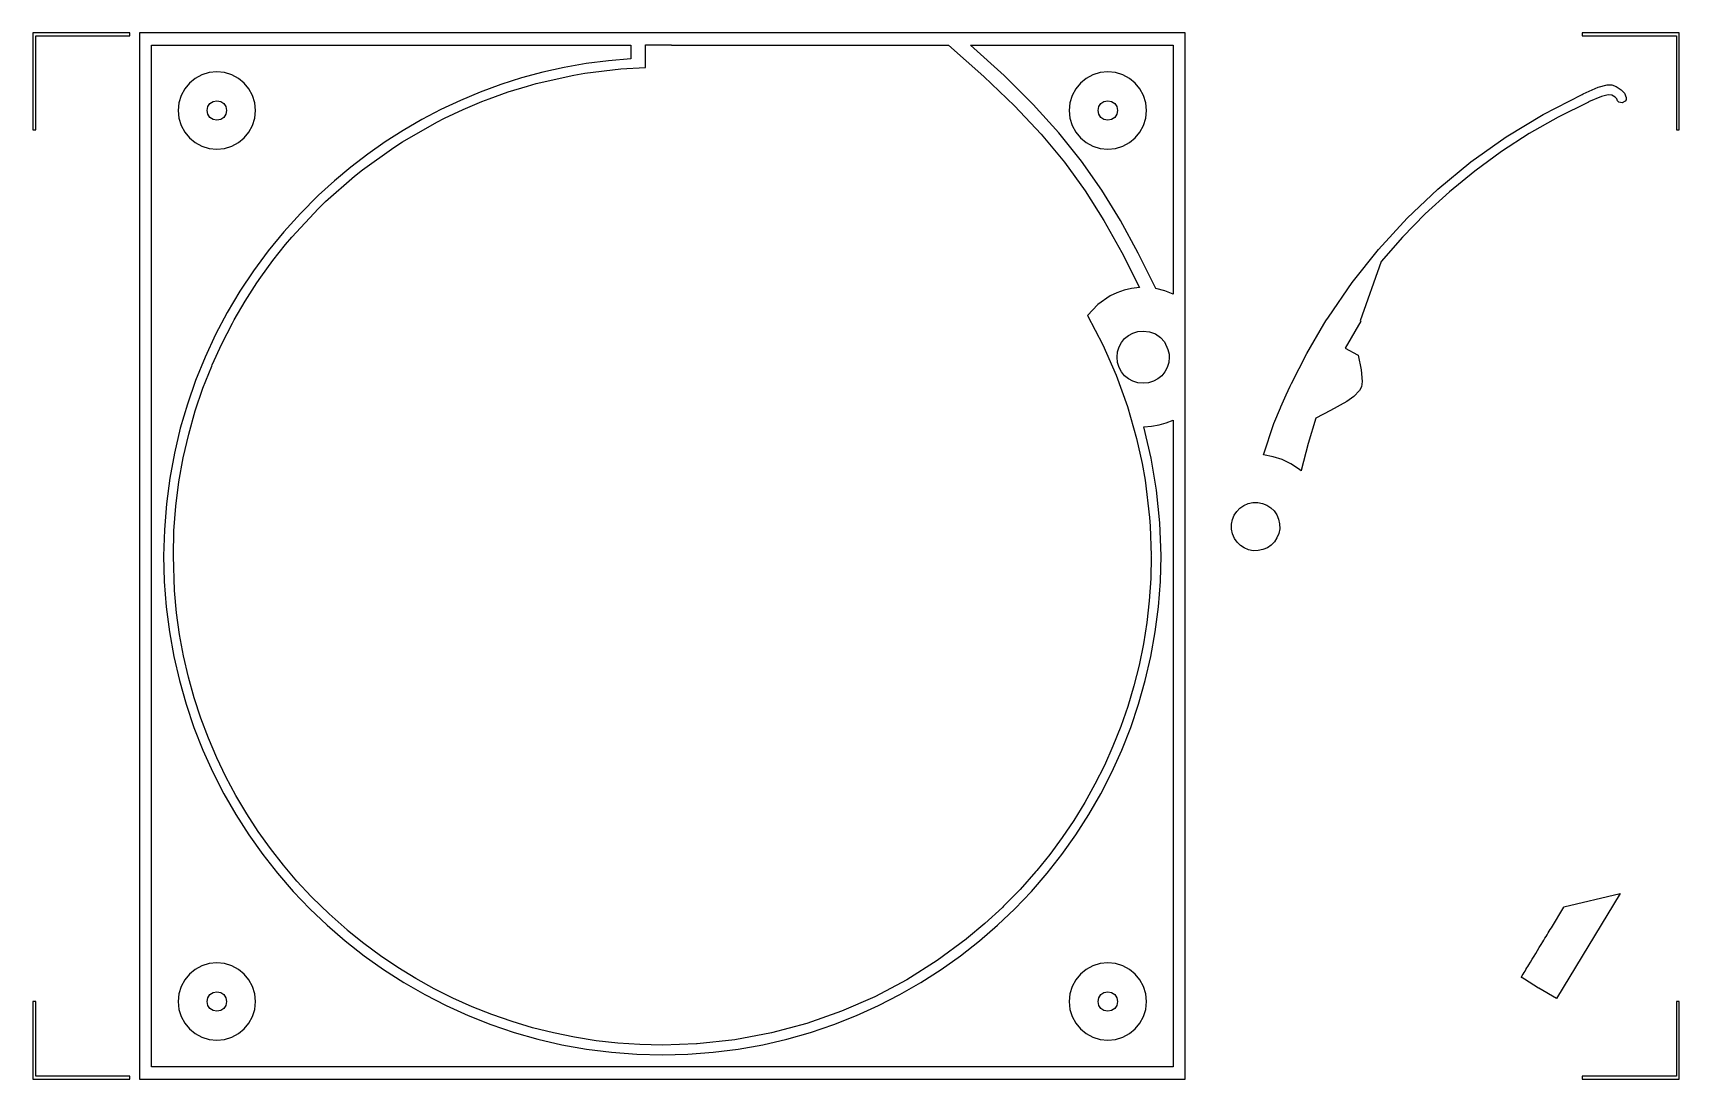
# Model space of a CAD drawing. Extents: x 0 to 17, y 0 to 10.8.
import ezdxf

# ---------------------------------------------------------------- set-up
doc = ezdxf.new("R2010")
doc.units = 0
doc.layers.add('Layer_1', color=7, linetype='CONTINUOUS')

msp = doc.modelspace()

# ---------------------------------------------------------------- linework, layer by layer
at = {"layer": 'Layer_1', "color": 7}
for points in [[(0, 10.800016), (0, 9.800003), (0.028335, 9.800003), (0.028335, 10.77163), (1.000015, 10.77163), (1.000015, 10.800016), (0, 10.800016)], [(16.000008, 10.800017), (16.000008, 10.771629), (16.971691, 10.771629), (16.971691, 9.800002), (17.000023, 9.800002), (17.000023, 10.785796), (17.000023, 10.800017), (16.000008, 10.800017)], [(0, 0.799979), (0, 0), (1.000015, 0), (1.000015, 0.028333), (0.028335, 0.028333), (0.028335, 0.799979), (0, 0.799979)], [(16.971691, 0.79998), (16.971691, 0.028333), (16.000008, 0.028333), (16.000008, 0.000001), (17.000023, 0.000001), (17.000023, 0.79998), (16.971691, 0.79998)]]:
    msp.add_lwpolyline(points, close=True, dxfattribs=at)
for points in [[(1.099979, 10.800016), (1.099979, 0), (11.899995, 0), (11.899995, 6.800012), (11.899995, 6.880765), (11.899995, 8.024758), (11.899995, 8.200044), (11.899995, 10.800016), (1.099979, 10.800016), (1.099979, 10.800016)], [(2.394728, 10.67522), (2.39787, 10.674944), (2.400074, 10.674944), (2.400461, 10.674944), (2.401178, 10.674944), (5.721423, 10.674944), (5.900513, 10.674944), (6.174962, 10.674944), (6.174962, 10.533116), (5.942577, 10.513355), (5.713236, 10.483428), (5.487167, 10.443562), (5.264602, 10.393981), (5.045771, 10.334912), (4.830904, 10.266582), (4.620231, 10.189215), (4.413982, 10.103037), (4.212389, 10.008275), (4.01568, 9.905155), (3.824086, 9.793901), (3.637838, 9.674741), (3.457166, 9.547899), (3.282299, 9.413603), (3.113469, 9.272077), (2.950905, 9.123548), (2.941754, 9.117981), (2.761913, 8.937339), (2.591191, 8.748099), (2.429931, 8.550624), (2.278474, 8.34528), (2.137163, 8.132431), (2.006338, 7.912443), (1.886342, 7.68568), (1.777517, 7.452507), (1.680203, 7.213289), (1.594744, 6.96839), (1.521481, 6.718176), (1.460756, 6.463011), (1.412909, 6.203261), (1.378284, 5.93929), (1.357223, 5.671463), (1.350065, 5.400144), (1.356771, 5.135256), (1.376671, 4.87383), (1.409441, 4.616191), (1.454756, 4.362663), (1.512292, 4.113571), (1.581724, 3.86924), (1.662729, 3.629993), (1.754982, 3.396154), (1.858158, 3.16805), (1.971933, 2.946002), (2.095983, 2.730337), (2.229984, 2.521379), (2.37361, 2.319451), (2.526538, 2.124879), (2.688443, 1.937986), (2.859001, 1.759098), (3.037887, 1.588537), (3.224778, 1.42663), (3.419348, 1.2737), (3.621273, 1.130072), (3.830229, 0.99607), (4.045892, 0.872018), (4.267937, 0.758241), (4.49604, 0.655063), (4.729876, 0.562809), (4.969121, 0.481803), (5.21345, 0.412369), (5.46254, 0.354832), (5.716066, 0.309516), (5.973703, 0.276746), (6.235128, 0.256846), (6.500015, 0.25014), (6.764905, 0.256843), (7.026332, 0.27674), (7.283973, 0.309508), (7.537503, 0.354822), (7.786597, 0.412357), (8.03093, 0.481789), (8.27018, 0.562794), (8.50402, 0.655047), (8.732127, 0.758223), (8.954177, 0.871999), (9.169844, 0.99605), (9.378805, 1.130052), (9.580735, 1.27368), (9.775309, 1.42661), (9.962204, 1.588517), (10.141095, 1.759077), (10.311657, 1.937966), (10.473566, 2.124859), (10.626498, 2.319432), (10.770129, 2.521361), (10.904133, 2.73032), (11.028186, 2.945986), (11.141965, 3.168034), (11.245144, 3.39614), (11.3374, 3.62998), (11.418407, 3.869229), (11.487842, 4.113562), (11.54538, 4.362655), (11.590696, 4.616185), (11.623467, 4.873826), (11.643368, 5.135253), (11.650074, 5.400144), (11.638296, 5.742413), (11.604214, 6.079211), (11.54862, 6.409809), (11.472307, 6.733479), (11.552231, 6.738658), (11.62966, 6.752438), (11.704095, 6.774349), (11.775033, 6.803924), (11.775033, 0.125234), (1.22516, 0.125234), (1.22516, 10.674944), (2.394728, 10.67522), (2.394728, 10.67522)], [(6.324839, 10.675497), (6.591517, 10.675497), (6.596255, 10.675001), (9.454692, 10.675001), (9.821537, 10.350877), (10.138097, 10.046898), (10.412312, 9.754579), (10.652127, 9.465441), (10.865483, 9.171), (11.060324, 8.862776), (11.24459, 8.532287), (11.426226, 8.17105), (11.345711, 8.161954), (11.268029, 8.144098), (11.193703, 8.118005), (11.123252, 8.084201), (10.996057, 7.995561), (10.890608, 7.882379), (11.049152, 7.578872), (11.186619, 7.265682), (11.302571, 6.943906), (11.39657, 6.614638), (11.454669, 6.355568), (11.485812, 6.181494), (11.532553, 5.796746), (11.539059, 5.708551), (11.549808, 5.404831), (11.550091, 5.400036), (11.549808, 5.397059), (11.544507, 5.166562), (11.529016, 4.938724), (11.503556, 4.713765), (11.468349, 4.491907), (11.423617, 4.273369), (11.36958, 4.058372), (11.306461, 3.847137), (11.234482, 3.639884), (11.153863, 3.436833), (11.064826, 3.238206), (10.967593, 3.044222), (10.862385, 2.855101), (10.749425, 2.671066), (10.628932, 2.492335), (10.50113, 2.319129), (10.366239, 2.151669), (10.35786, 2.141802), (10.195351, 1.95872), (10.024265, 1.783733), (10.012524, 1.772268), (9.831058, 1.604836), (9.641554, 1.446334), (9.637146, 1.442861), (9.338508, 1.223091), (9.023725, 1.025282), (8.693925, 0.850564), (8.350235, 0.700067), (7.993783, 0.574919), (7.625697, 0.47625), (7.247104, 0.405189), (6.859131, 0.362865), (6.853179, 0.362478), (6.500068, 0.350021), (6.500068, 0.350021), (6.269211, 0.355207), (6.04102, 0.370616), (5.815715, 0.396026), (5.593517, 0.431215), (5.374649, 0.475959), (5.159331, 0.530035), (4.947785, 0.593221), (4.740231, 0.665295), (4.536892, 0.746032), (4.337988, 0.835211), (4.143741, 0.932609), (3.954372, 1.038002), (3.770103, 1.151169), (3.591153, 1.271886), (3.417746, 1.39993), (3.250102, 1.535079), (3.243653, 1.540536), (3.058553, 1.704744), (2.881725, 1.877714), (2.874173, 1.885431), (2.72679, 2.044081), (2.58624, 2.208943), (2.452751, 2.379792), (2.326547, 2.556402), (2.207857, 2.738546), (2.096905, 2.925999), (1.993918, 3.118535), (1.899122, 3.315927), (1.812744, 3.51795), (1.735009, 3.724378), (1.666145, 3.934985), (1.606376, 4.149545), (1.55593, 4.367831), (1.515032, 4.589618), (1.483909, 4.814681), (1.462787, 5.042792), (1.450054, 5.400035), (1.456763, 5.65897), (1.476352, 5.914577), (1.508503, 6.166539), (1.5529, 6.414538), (1.609225, 6.658256), (1.677161, 6.897374), (1.756391, 7.131576), (1.846598, 7.360542), (1.852055, 7.373386), (1.950793, 7.590744), (2.059367, 7.802507), (2.078605, 7.837895), (2.192023, 8.032438), (2.313753, 8.221375), (2.352173, 8.277709), (2.477441, 8.449882), (2.6097, 8.616486), (2.672208, 8.690349), (2.948147, 8.986627), (3.022175, 9.058175), (3.320272, 9.320057), (3.401907, 9.385046), (3.728392, 9.618596), (3.815373, 9.674544), (4.170798, 9.878384), (4.25133, 9.919339), (4.441692, 10.009388), (4.636355, 10.091649), (4.712696, 10.120918), (4.907797, 10.190272), (5.10654, 10.251777), (5.197381, 10.276802), (5.585547, 10.363894), (5.700696, 10.383682), (6.072654, 10.428827), (6.323183, 10.443765), (6.324904, 10.443821), (6.324904, 10.500486), (6.324904, 10.5157), (6.324904, 10.675497), (6.324839, 10.675497)], [(9.682787, 10.674944), (11.774979, 10.674944), (11.774979, 8.101595), (11.688132, 8.136521), (11.596276, 8.159969), (11.41441, 8.526221), (11.230453, 8.862739), (11.037262, 9.176977), (10.827695, 9.476392), (10.594607, 9.76844), (10.330856, 10.060577), (10.029297, 10.36026), (9.682787, 10.674944), (9.682787, 10.674944)], [(1.900012, 10.399997), (1.819908, 10.391797), (1.745061, 10.368311), (1.677144, 10.33121), (1.617828, 10.282165), (1.568783, 10.222849), (1.531682, 10.154932), (1.508196, 10.080085), (1.499996, 9.99998), (1.508196, 9.919878), (1.531682, 9.845038), (1.568783, 9.777129), (1.617828, 9.717823), (1.677144, 9.668789), (1.745061, 9.631697), (1.819908, 9.608217), (1.900012, 9.600019), (1.980117, 9.608217), (2.054964, 9.631697), (2.122881, 9.668789), (2.182197, 9.717823), (2.231242, 9.777129), (2.268343, 9.845038), (2.291829, 9.919878), (2.300029, 9.99998), (2.291829, 10.080085), (2.268343, 10.154932), (2.231242, 10.222849), (2.182197, 10.282165), (2.122881, 10.33121), (2.054964, 10.368311), (1.980117, 10.391797), (1.900012, 10.399997), (1.900012, 10.399997)], [(11.100017, 10.399997), (11.019912, 10.391797), (10.945065, 10.368311), (10.877148, 10.33121), (10.817831, 10.282165), (10.768786, 10.222849), (10.731685, 10.154932), (10.708198, 10.080085), (10.699998, 9.99998), (10.708198, 9.919878), (10.731685, 9.845038), (10.768786, 9.777129), (10.817831, 9.717823), (10.877148, 9.668789), (10.945065, 9.631697), (11.019912, 9.608217), (11.100017, 9.600019), (11.180121, 9.608217), (11.254968, 9.631697), (11.322885, 9.668789), (11.382201, 9.717823), (11.431246, 9.777129), (11.468347, 9.845038), (11.491833, 9.919878), (11.500033, 9.99998), (11.491833, 10.080085), (11.468347, 10.154932), (11.431246, 10.222849), (11.382201, 10.282165), (11.322885, 10.33121), (11.254968, 10.368311), (11.180121, 10.391797), (11.100017, 10.399997), (11.100017, 10.399997)], [(16.258657, 10.263386), (16.258675, 10.26322), (16.305591, 10.262773), (16.351911, 10.248022), (16.403369, 10.214063), (16.434868, 10.179706), (16.454702, 10.132673), (16.452961, 10.110931), (16.443763, 10.094314), (16.41183, 10.077664), (16.376569, 10.085134), (16.363212, 10.098666), (16.355649, 10.119133), (16.352511, 10.122952), (16.338347, 10.138189), (16.306196, 10.159026), (16.268015, 10.160466), (16.198192, 10.144684), (16.063971, 10.0872), (16.064, 10.086925), (15.752389, 9.931604), (15.45261, 9.760529), (15.165021, 9.574384), (14.889975, 9.373853), (14.627827, 9.159621), (14.378934, 8.932372), (14.143649, 8.69279), (13.922327, 8.44156), (13.707589, 7.82748), (13.711894, 7.824586), (13.551898, 7.544389), (13.679785, 7.477417), (13.684366, 7.472616), (13.7175, 7.322858), (13.7261, 7.201346), (13.718837, 7.14809), (13.700219, 7.107132), (13.640962, 7.046813), (13.567513, 6.995212), (13.398988, 6.90268), (13.247387, 6.822404), (13.168344, 6.561253), (13.09645, 6.281544), (13.097028, 6.279925), (13.070847, 6.29908), (12.989163, 6.352384), (12.900993, 6.394797), (12.807408, 6.425474), (12.709478, 6.443569), (12.816418, 6.766613), (12.815639, 6.766197), (12.883246, 6.930579), (12.887461, 6.940293), (12.941308, 7.062713), (12.982549, 7.152001), (12.996341, 7.181325), (13.154493, 7.49137), (13.33259, 7.794575), (13.352906, 7.827155), (13.37802, 7.866131), (13.62495, 8.22377), (13.896438, 8.564288), (14.191719, 8.886217), (14.51003, 9.188086), (14.850606, 9.468427), (15.212682, 9.72577), (15.595496, 9.958647), (15.998282, 10.165588), (16.007978, 10.171294), (16.165589, 10.23907), (16.258581, 10.263043), (16.258545, 10.263372), (16.258657, 10.263386)], [(1.900012, 10.100028), (1.939685, 10.092412), (1.971385, 10.071382), (1.992396, 10.039664), (2.000003, 9.999982), (1.992396, 9.96031), (1.971385, 9.92861), (1.939685, 9.907599), (1.900012, 9.899992), (1.86034, 9.907599), (1.82864, 9.92861), (1.807629, 9.96031), (1.800022, 9.999982), (1.807629, 10.039664), (1.82864, 10.071382), (1.86034, 10.092412), (1.900012, 10.100028), (1.900012, 10.100028)], [(11.100017, 10.100028), (11.139689, 10.092412), (11.171388, 10.071382), (11.192399, 10.039664), (11.200005, 9.999982), (11.192399, 9.96031), (11.171388, 9.92861), (11.139689, 9.907599), (11.100017, 9.899992), (11.060344, 9.907599), (11.028644, 9.92861), (11.007633, 9.96031), (11.000025, 9.999982), (11.007633, 10.039664), (11.028644, 10.071382), (11.060344, 10.092412), (11.100017, 10.100028), (11.100017, 10.100028)], [(11.465912, 7.722251), (11.532229, 7.714369), (11.592112, 7.691927), (11.643824, 7.656728), (11.685628, 7.610574), (11.72129, 7.531254), (11.733803, 7.482031), (11.735355, 7.452761), (11.729991, 7.397692), (11.714559, 7.346755), (11.690046, 7.300941), (11.657444, 7.261238), (11.617741, 7.228636), (11.571927, 7.204124), (11.52099, 7.188691), (11.465921, 7.183328), (11.41085, 7.188692), (11.359907, 7.204125), (11.314084, 7.228637), (11.274371, 7.261239), (11.241758, 7.300942), (11.217237, 7.346756), (11.201798, 7.397693), (11.196432, 7.452761), (11.201799, 7.507834), (11.217238, 7.558777), (11.24176, 7.6046), (11.274373, 7.644313), (11.314086, 7.676925), (11.359909, 7.701446), (11.410851, 7.716885), (11.465921, 7.722251), (11.465912, 7.722251)], [(12.599603, 5.952439), (12.650234, 5.952802), (12.698449, 5.943364), (12.743141, 5.925014), (12.783204, 5.898645), (12.817528, 5.865147), (12.845009, 5.825411), (12.864538, 5.780328), (12.875008, 5.73079), (12.875382, 5.680152), (12.865951, 5.631928), (12.847606, 5.587227), (12.821238, 5.547156), (12.787739, 5.512823), (12.748, 5.485336), (12.702912, 5.465803), (12.653366, 5.45533), (12.602727, 5.454968), (12.554505, 5.464409), (12.509808, 5.482765), (12.469743, 5.509141), (12.435418, 5.542648), (12.40794, 5.582393), (12.388417, 5.627486), (12.377955, 5.677033), (12.377592, 5.727665), (12.387031, 5.77588), (12.40538, 5.820572), (12.431749, 5.860635), (12.465247, 5.894959), (12.504983, 5.92244), (12.550065, 5.941969), (12.599603, 5.952439), (12.599603, 5.952439)], [(15.681218, 1.562806), (15.810797, 1.775971), (15.811492, 1.777156), (16.39123, 1.914316), (15.733611, 0.831692), (15.551938, 0.937178), (15.548321, 0.939336), (15.404603, 1.030687), (15.370974, 1.051999), (15.371363, 1.052595)], [(15.681218, 1.562806), (15.681218, 1.562806)], [(1.900012, 1.199996), (1.819908, 1.191796), (1.745061, 1.168309), (1.677144, 1.131208), (1.617828, 1.082164), (1.568783, 1.022847), (1.531682, 0.95493), (1.508196, 0.880084), (1.499996, 0.799979), (1.508196, 0.719877), (1.531682, 0.645037), (1.568783, 0.577128), (1.617828, 0.517822), (1.677144, 0.468787), (1.745061, 0.431695), (1.819908, 0.408215), (1.900012, 0.400017), (1.980117, 0.408215), (2.054964, 0.431695), (2.122881, 0.468787), (2.182197, 0.517822), (2.231242, 0.577128), (2.268343, 0.645036), (2.291829, 0.719877), (2.300029, 0.799979), (2.291829, 0.880084), (2.268343, 0.95493), (2.231242, 1.022847), (2.182197, 1.082164), (2.122881, 1.131208), (2.054964, 1.168309), (1.980117, 1.191796), (1.900012, 1.199996), (1.900012, 1.199996)], [(11.100017, 1.199996), (11.019912, 1.191796), (10.945065, 1.168309), (10.877148, 1.131208), (10.817831, 1.082164), (10.768786, 1.022847), (10.731685, 0.95493), (10.708198, 0.880083), (10.699998, 0.799979), (10.708198, 0.719877), (10.731685, 0.645037), (10.768786, 0.577128), (10.817831, 0.517822), (10.877148, 0.468787), (10.945065, 0.431695), (11.019912, 0.408215), (11.100017, 0.400017), (11.180121, 0.408215), (11.254968, 0.431695), (11.322885, 0.468787), (11.382201, 0.517822), (11.431246, 0.577128), (11.468347, 0.645036), (11.491833, 0.719877), (11.500033, 0.799979), (11.491833, 0.880084), (11.468347, 0.95493), (11.431246, 1.022847), (11.382201, 1.082164), (11.322885, 1.131208), (11.254968, 1.168309), (11.180121, 1.191796), (11.100017, 1.199996), (11.100017, 1.199996)], [(1.900012, 0.900025), (1.939685, 0.892409), (1.971385, 0.871379), (1.992396, 0.83966), (2.000003, 0.799979), (1.992396, 0.760306), (1.971385, 0.728607), (1.939685, 0.707596), (1.900012, 0.699989), (1.86034, 0.707596), (1.82864, 0.728607), (1.807629, 0.760306), (1.800022, 0.799979), (1.807629, 0.83966), (1.82864, 0.871379), (1.86034, 0.892409), (1.900012, 0.900025), (1.900012, 0.900025)], [(11.100017, 0.900025), (11.139689, 0.892409), (11.171388, 0.871378), (11.192399, 0.83966), (11.200005, 0.799979), (11.192399, 0.760306), (11.171388, 0.728607), (11.139689, 0.707596), (11.100017, 0.699989), (11.060344, 0.707596), (11.028644, 0.728607), (11.007633, 0.760306), (11.000025, 0.799979), (11.007633, 0.83966), (11.028644, 0.871378), (11.060344, 0.892409), (11.100017, 0.900025), (11.100017, 0.900025)]]:
    msp.add_lwpolyline(points, dxfattribs=at)
msp.add_open_spline([(15.371363, 1.052595), (15.396817, 1.094509), (15.470675, 1.21613), (15.573955, 1.386203), (15.651791, 1.514356), (15.681218, 1.562806)], degree=3, knots=[0, 0, 0, 0, 0.147111, 0.426873, 0.596929, 0.596929, 0.596929, 0.596929], dxfattribs=at)

doc.saveas('drawing.dxf')
